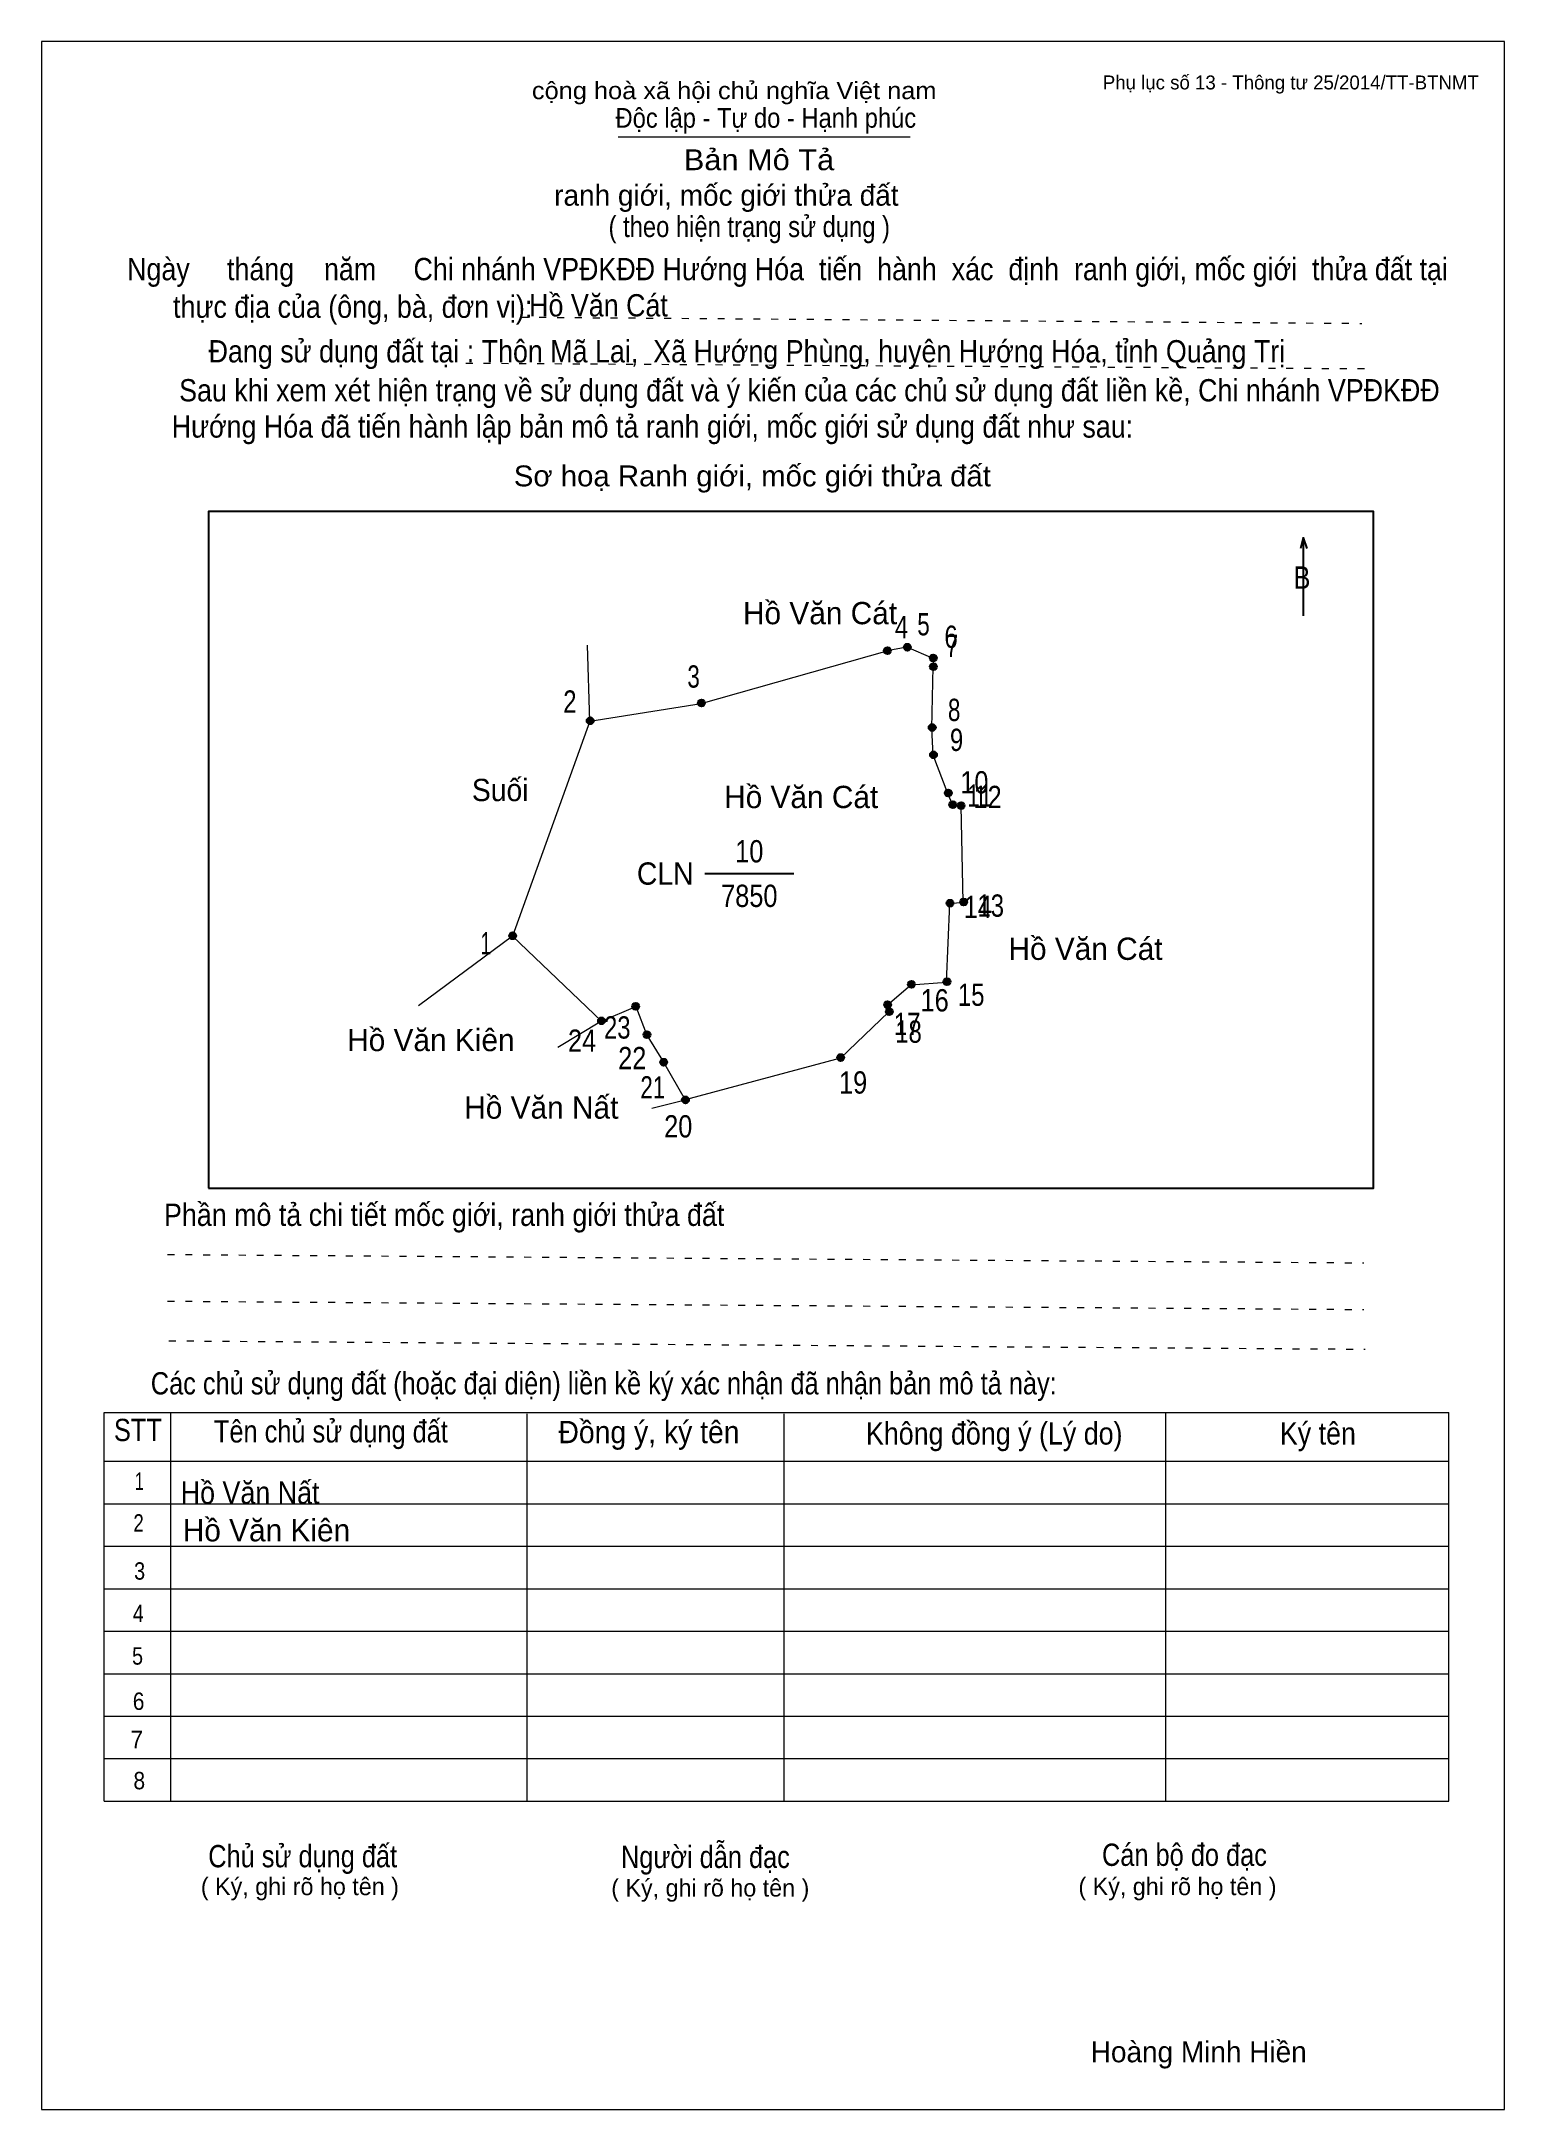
# Model space of a CAD drawing. Header units: centimetres. Extents: x 0 to 21, y 0 to 29.7.
import ezdxf
from ezdxf.enums import TextEntityAlignment as Align

# ---------------------------------------------------------------- set-up
doc = ezdxf.new("R2010")
doc.units = ezdxf.units.CM
doc.header["$LTSCALE"] = 0.13
doc.header["$PDMODE"] = 32
doc.header["$PDSIZE"] = 0.065
doc.linetypes.add('DOTTED', pattern=[1.5, 0.3, -1.2])
for name, color, linetype, lineweight in [('1', 7, 'Continuous', 13), ('32', 7, 'Continuous', 25), ('33', 7, 'Continuous', 25), ('6', 7, 'Continuous', 13), ('62', 7, 'Continuous', 13)]:
    doc.layers.add(name, color=color, linetype=linetype, lineweight=lineweight)
doc.layers.add('34', color=7, linetype='Continuous')
doc.layers.add('63', color=7, linetype='Continuous')

msp = doc.modelspace()

# ---------------------------------------------------------------- hatches: boundary and pattern name
at = {"layer": '32'}
for points in [[(12.1924, 20.9511, 1), (12.0924, 20.9511, 1)], [(12.478, 21.0003, 1), (12.378, 21.0003, 1)], [(12.85, 20.8459, 1), (12.75, 20.8459, 1)], [(12.8524, 20.7213, 1), (12.7524, 20.7213, 1)], [(9.5225, 20.1981, 1), (9.4225, 20.1981, 1)], [(7.9265, 19.9434, 1), (7.8265, 19.9434, 1)], [(12.8348, 19.8468, 1), (12.7348, 19.8468, 1)], [(12.8536, 19.4548, 1), (12.7536, 19.4548, 1)], [(13.0657, 18.9066, 1), (12.9657, 18.9066, 1)], [(13.1301, 18.7376, 1), (13.0301, 18.7376, 1)], [(13.2493, 18.7236, 1), (13.1493, 18.7236, 1)], [(13.0894, 17.3246, 1), (12.9894, 17.3246, 1)], [(13.2863, 17.341, 1), (13.1863, 17.341, 1)], [(6.8143, 16.856, 1), (6.7143, 16.856, 1)], [(12.5363, 16.1577, 1), (12.4363, 16.1577, 1)], [(13.0469, 16.1984, 1), (12.9469, 16.1984, 1)], [(8.5792, 15.8422, 1), (8.4792, 15.8422, 1)], [(12.1942, 15.8665, 1), (12.0942, 15.8665, 1)], [(12.2185, 15.7657, 1), (12.1185, 15.7657, 1)], [(8.0888, 15.635, 1), (7.9888, 15.635, 1)], [(8.7403, 15.4381, 1), (8.6403, 15.4381, 1)], [(11.5208, 15.1081, 1), (11.4208, 15.1081, 1)], [(8.9803, 15.0412, 1), (8.8803, 15.0412, 1)], [(9.2939, 14.5003, 1), (9.1939, 14.5003, 1)]]:
    msp.add_hatch(color=256, dxfattribs=at).paths.add_polyline_path(points)

# ---------------------------------------------------------------- linework, layer by layer
at = {"layer": '1'}
msp.add_lwpolyline([(21, 0), (21, 29.7), (0, 29.7), (0, 0)], close=True, dxfattribs=at)
at = {"layer": '32'}
for centre in [(12.1424, 20.9511), (12.428, 21.0003), (12.8, 20.8459), (12.8024, 20.7213), (9.4725, 20.1981), (7.8765, 19.9434), (12.7848, 19.8468), (12.8036, 19.4548), (13.0157, 18.9066), (13.0801, 18.7376), (13.1993, 18.7236), (13.0394, 17.3246), (13.2363, 17.341), (6.7643, 16.856), (12.4863, 16.1577), (12.9969, 16.1984), (8.5292, 15.8422), (12.1442, 15.8665), (12.1685, 15.7657), (8.0388, 15.635), (8.6903, 15.4381), (11.4708, 15.1081), (8.9303, 15.0412), (9.2439, 14.5003)]:
    msp.add_circle(centre, 0.05, dxfattribs=at)
at = {"layer": '33'}
msp.add_line((9.52, 17.75), (10.8, 17.75), dxfattribs=at)
at = {"layer": '6'}
for p, q in [((7.87, 19.94), (7.84, 21.03)), ((12.8, 20.84), (12.8, 20.72)), ((12.78, 19.84), (12.8, 20.72)), ((7.87, 19.94), (6.76, 16.85)), ((12.8, 19.45), (12.78, 19.84)), ((6.76, 16.85), (5.41, 15.85)), ((8.04, 15.63), (6.76, 16.85)), ((11.47, 15.1), (12.16, 15.76)), ((8.04, 15.63), (7.41, 15.25)), ((11.47, 15.1), (9.24, 14.5)), ((8.76, 14.38), (9.24, 14.5))]:
    msp.add_line(p, q, dxfattribs=at)
for points in [[(7.87, 19.94), (9.47, 20.19), (12.14, 20.95)], [(12.8, 20.84), (12.42, 21), (12.14, 20.95)], [(13.23, 17.34), (13.2, 18.72), (13.08, 18.73), (13.01, 18.9), (12.8, 19.45)], [(12.99, 16.19), (13.04, 17.32), (13.23, 17.34)], [(12.16, 15.76), (12.14, 15.86), (12.48, 16.15), (12.99, 16.19)], [(8.04, 15.63), (8.53, 15.84), (8.69, 15.43)], [(8.69, 15.43), (8.93, 15.04), (9.24, 14.5)]]:
    msp.add_lwpolyline(points, dxfattribs=at)
msp.add_point((6.76, 16.85), dxfattribs=at)
at = {"layer": '62'}
for p, q in [((8.28, 28.33), (12.47, 28.33)), ((0.9, 10.01), (20.2, 10.01)), ((0.9, 4.43), (0.9, 10.01)), ((1.86, 4.43), (1.86, 10.01)), ((6.97, 4.43), (6.97, 9.99)), ((10.66, 4.43), (10.66, 9.99)), ((16.14, 4.43), (16.14, 10.01)), ((20.2, 4.43), (20.2, 10.01)), ((0.9, 9.31), (20.2, 9.31)), ((0.9, 8.7), (20.2, 8.7)), ((0.9, 8.09), (20.2, 8.09)), ((0.9, 7.48), (20.2, 7.48)), ((0.9, 6.87), (20.2, 6.87)), ((0.9, 6.26), (20.2, 6.26)), ((0.9, 5.65), (20.2, 5.65)), ((0.9, 5.04), (20.2, 5.04)), ((0.9, 4.43), (20.2, 4.43))]:
    msp.add_line(p, q, dxfattribs=at)
at = {"layer": '62', "linetype": 'DOTTED'}
for p, q in [((6.89, 25.74), (18.95, 25.65)), ((6.09, 25.08), (19.04, 25)), ((1.81, 12.28), (18.98, 12.16)), ((1.81, 11.61), (18.98, 11.49)), ((1.83, 11.04), (19, 10.92))]:
    msp.add_line(p, q, dxfattribs=at)
at = {"layer": '62', "lineweight": 25}
for p, q in [((18.11, 22.58), (18.11, 21.45)), ((18.11, 22.57), (18.07, 22.42)), ((18.11, 22.57), (18.16, 22.42))]:
    msp.add_line(p, q, dxfattribs=at)
msp.add_lwpolyline([(2.4, 13.23), (19.12, 13.23), (19.12, 22.95), (2.4, 22.95)], close=True, dxfattribs=at)

# ---------------------------------------------------------------- texts
at = {"layer": '32'}
for s, width, p in [('4', 0.8, (12.345, 21.13)), ('5', 0.75, (12.66, 21.17)), ('6', 0.8, (13.055, 20.99)), ('7', 0.75, (13.07, 20.86)), ('3', 0.75, (9.36, 20.42)), ('2', 0.8, (7.585, 20.06)), ('8', 0.75, (13.1, 19.94)), ('9', 0.8, (13.135, 19.51)), ('10', 0.85, (13.39, 18.9)), ('11', 0.75, (13.465, 18.71)), ('12', 0.85, (13.58, 18.69)), ('14', 0.85, (13.44, 17.11)), ('13', 0.8, (13.625, 17.13)), ('1', 0.65, (6.38, 16.59)), ('16', 0.85, (12.82, 15.77)), ('15', 0.8, (13.345, 15.85)), ('17', 0.8, (12.425, 15.43)), ('24', 0.85, (7.76, 15.19)), ('23', 0.8, (8.265, 15.38)), ('18', 0.8, (12.445, 15.32)), ('22', 0.85, (8.48, 14.94)), ('19', 0.85, (11.65, 14.59)), ('21', 0.75, (8.775, 14.52)), ('20', 0.85, (9.14, 13.96))]:
    msp.add_text(s, height=0.32, dxfattribs=dict(at, width=width)).set_placement(p, align=Align.CENTER)
at = {"layer": '33'}
for s, p in [('Hồ Văn Cát', (11.175, 21.33)), ('Hồ Văn Cát', (11.175, 21.33)), ('Hồ Văn Cát', (11.175, 21.33)), ('Hồ Văn Cát', (11.175, 21.33)), ('Hồ Văn Cát', (10.905, 18.69)), ('Hồ Văn Cát', (14.985, 16.51)), ('Hồ Văn Kiên', (5.59, 15.2)), ('Hồ Văn Nất', (7.175, 14.23)), ('Hồ Văn Kiên', (3.23, 8.16))]:
    msp.add_text(s, height=0.32, dxfattribs=at).set_placement(p, align=Align.CENTER)
for s, width, p in [('Suối', 0.95, (6.585, 18.79)), ('10', 0.85, (10.16, 17.91)), ('7850', 0.85, (10.16, 17.27))]:
    msp.add_text(s, height=0.32, dxfattribs=dict(at, width=width)).set_placement(p, align=Align.CENTER)
at = {"layer": '33', "width": 0.95}
msp.add_text('CLN', height=0.32, dxfattribs=at).set_placement((9.36, 17.59), align=Align.RIGHT)
at = {"layer": '34', "width": 0.9}
for s, p in [('Hồ Văn Cát', (7, 25.75)), ('Hồ Văn Nất', (2, 8.7))]:
    msp.add_text(s, height=0.32, dxfattribs=at).set_placement(p)
at = {"layer": '62'}
for s, height, width, p in [('cộng hoà xã hội chủ nghĩa Việt nam', 0.2474, 1.1, (7.04, 28.87)), ('Độc lập - Tự do - Hạnh phúc', 0.2828, 0.9, (8.24, 28.46)), ('Bản Mô Tả', 0.3, 1.1, (9.22, 27.85)), ('( theo hiện trạng sử dụng )', 0.3, 0.85, (8.14, 26.89)), ('Ngày     tháng    năm     Chi nhánh VPĐKĐĐ Hướng Hóa  tiến  hành  xác  định  ranh giới, mốc giới  thửa đất tại ', 0.32, 0.9, (1.23, 26.27)), ('thực địa của (ông, bà, đơn vị): ', 0.32, 0.9, (1.89, 25.73)), ('Đang sử dụng đất tại : Thôn Mã Lai,  Xã Hướng Phùng, huyện Hướng Hóa, tỉnh Quảng Trị', 0.32, 0.9, (2.4, 25.09)), (' Sau khi xem xét hiện trạng về sử dụng đất và ý kiến của các chủ sử dụng đất liền kề, Chi nhánh VPĐKĐĐ ', 0.32, 0.9, (1.87, 24.53)), ('Hướng Hóa đã tiến hành lập bản mô tả ranh giới, mốc giới sử dụng đất như sau:', 0.32, 0.9, (1.87, 24.01)), ('Sơ hoạ Ranh giới, mốc giới thửa đất', 0.3, 1.05, (6.78, 23.31)), ('B', 0.32, 0.85, (17.97, 21.84)), ('Phần mô tả chi tiết mốc giới, ranh giới thửa đất ', 0.32, 0.9, (1.76, 12.69)), ('Các chủ sử dụng đất (hoặc đại diện) liền kề ký xác nhận đã nhận bản mô tả này:', 0.32, 0.85, (1.57, 10.27))]:
    msp.add_text(s, height=height, dxfattribs=dict(at, width=width)).set_placement(p)
msp.add_text('ranh giới, mốc giới thửa đất', height=0.3, dxfattribs=at).set_placement((7.36, 27.34))
for s, height, width, p in [('STT', 0.32, 0.85, (1.385, 9.6)), ('Tên chủ sử dụng đất', 0.32, 0.85, (4.155, 9.58)), ('Đồng ý, ký tên', 0.32, 0.95, (8.72, 9.57)), ('Không đồng ý (Lý do)', 0.32, 0.9, (13.675, 9.55)), ('Ký tên', 0.32, 0.9, (18.32, 9.55)), ('1', 0.25, 0.7, (1.405, 8.9)), ('2', 0.25, 0.8, (1.395, 8.3)), ('3', 0.25, 0.85, (1.41, 7.61)), ('4', 0.25, 0.85, (1.39, 7)), ('5', 0.25, 0.85, (1.38, 6.39)), ('6', 0.25, 0.9, (1.395, 5.74)), ('7', 0.25, 0.95, (1.37, 5.19)), ('8', 0.25, 0.9, (1.405, 4.6)), ('Người dẫn đạc', 0.32, 0.85, (9.53, 3.47)), ('Chủ sử dụng đất', 0.32, 0.85, (3.75, 3.48)), ('Cán bộ đo đạc', 0.32, 0.85, (16.405, 3.5))]:
    msp.add_text(s, height=height, dxfattribs=dict(at, width=width)).set_placement(p, align=Align.CENTER)
for p in [(3.71, 3.08), (9.6, 3.06), (16.305, 3.08)]:
    msp.add_text('( Ký, ghi rõ họ tên )', height=0.25, dxfattribs=at).set_placement(p, align=Align.CENTER)
at = {"layer": '63'}
msp.add_text('Phụ lục số 13 - Thông tư 25/2014/TT-BTNMT', height=0.2, dxfattribs=at).set_placement((20.63, 29.01), align=Align.RIGHT)
msp.add_text('Hoàng Minh Hiền', height=0.3, dxfattribs=at).set_placement((16.61, 0.68), align=Align.CENTER)

doc.saveas('drawing.dxf')
